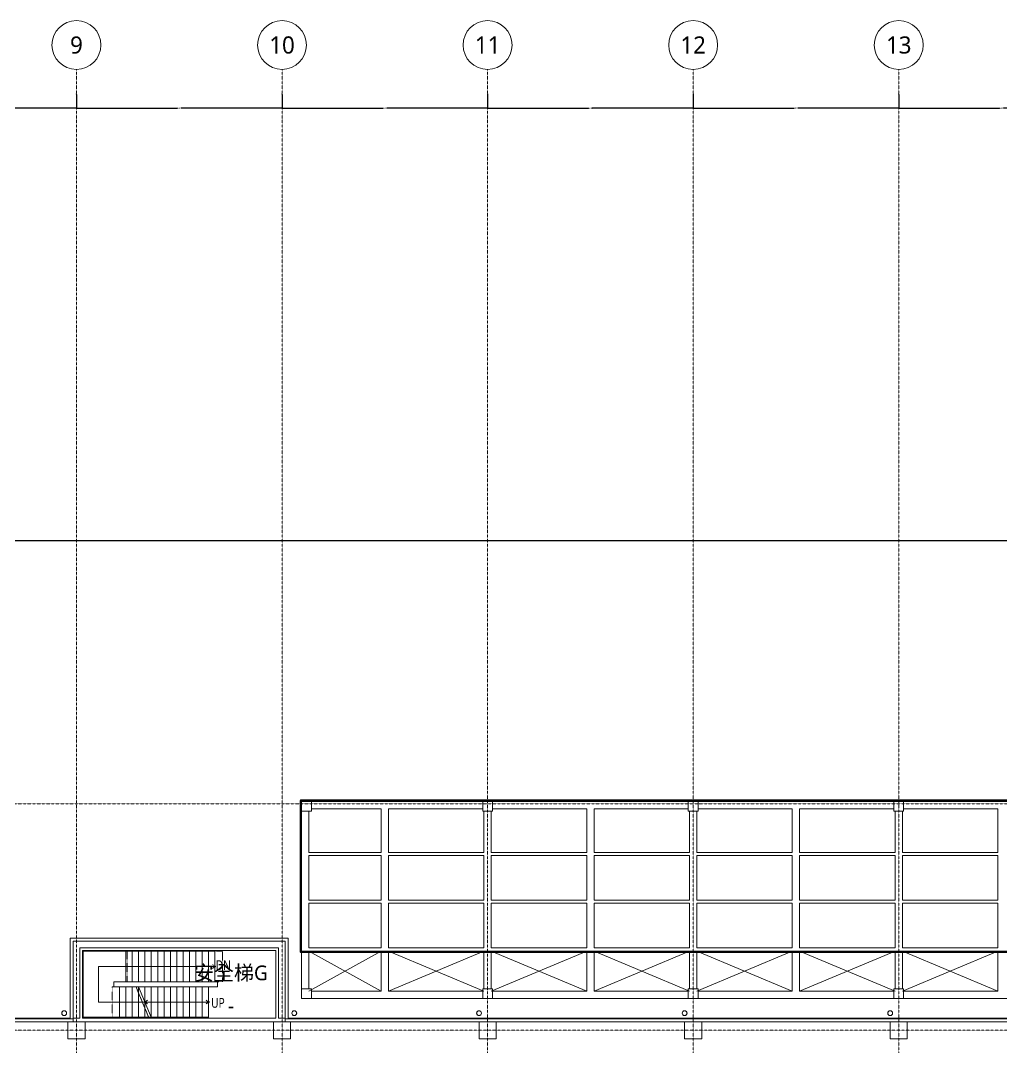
# Model space of a CAD drawing. Extents: x -122301 to 290600, y -29000 to 395522.
# Drawn here: x 66116 to 106196, y 89298 to 131250 of the extents above; entities that cross this region are included whole.
import ezdxf
from ezdxf.enums import TextEntityAlignment as Align

# ---------------------------------------------------------------- set-up
doc = ezdxf.new("R2010")
doc.units = 0
doc.header["$LTSCALE"] = 10
for name, pattern in [('H12PL2$0$JJP_三點線', [0.9, 0.3, -0.15, 0, -0.15, 0, -0.15, 0, -0.15]), ('H12PL2$0$JJP_虛線(退縮線、投影線、地下室範圍、非屬本工程、圖面分區)', [0.45, 0.3, -0.15]), ('H12PL2$0$虛線', [0.846667, 0.423333, -0.423333])]:
    doc.linetypes.add(name, pattern=pattern)
for name, color, linetype in [('H12PL2$0$A-DIM', 252, 'Continuous'), ('H12PL2$0$A-OBJE-2D', 252, 'Continuous'), ('H12PL2$0$A-OBJE-MEP', 252, 'Continuous'), ('H12PL2$0$A-RAIL', 252, 'Continuous'), ('H12PL2$0$A-STRS', 252, 'Continuous'), ('H12PL2$0$A-TEXT', 252, 'Continuous'), ('H12PL2$0$A-WALL-EX', 252, 'Continuous'), ('H12PL2$0$A-WALL-IN', 252, 'Continuous'), ('H12PL2$0$A-ZONE', 252, 'Continuous'), ('H12PL2$0$S-BEAM-SHOW', 252, 'Continuous'), ('H12PL2$0$S-COL', 252, 'Continuous'), ('H12PL2$0$S-GRID', 252, 'Continuous'), ('H12PL2$0$S-SLAB-SHOW', 252, 'Continuous')]:
    doc.layers.add(name, color=color, linetype=linetype)
doc.styles.add('H12PL2$0$dim-txt', font='isocp.shx', dxfattribs={"width": 0.7, "bigfont": 'chineset.shx'})
doc.styles.add('H12PL2$0$Standard', font='', dxfattribs={"width": 0.8})
doc.styles.get('H12PL2$0$Standard').set_extended_font_data('Microsoft JhengHei')
doc.dimstyles.new('H12PL2$0$ARCH-dim-200MM', dxfattribs={"dimscale": 200, "dimtxt": 0.3, "dimasz": 0.1, "dimexe": 0.1, "dimexo": 0.1, "dimgap": 0.05, "dimtad": 1, "dimdec": 0, "dimlfac": 10, "dimrnd": 0.5, "dimdsep": 46, "dimtxsty": 'H12PL2$0$dim-txt', "dimblk": 'H12PL2$0$_Dot', "dimcen": 2, "dimclrd": 256, "dimclre": 256, "dimclrt": 256, "dimadec": 0, "dimazin": 0, "dimtfac": 1, "dimtix": 1, "dimtmove": 2, "dimatfit": 3, "dimldrblk": 'H12PL2$0$_OBLIQUE', "dimfxl": 1, "dimtvp": 1, "dimtolj": 1, "dimarcsym": 0})

# ---------------------------------------------------------------- blocks, each defined once
blk = doc.blocks.new('*D98')
at = {"layer": 'DEFPOINTS', "color": 0, "linetype": 'Continuous', "transparency": 16777216}
for p in [(60000, 128250), (68400, 128250), (68400, 127670)]:
    blk.add_point(p, dxfattribs=at)
at = {"layer": 'H12PL2$0$A-DIM', "linetype": 'Continuous', "lineweight": -2, "transparency": 16777216}
for p, q in [((60000, 128230), (60000, 127650)), ((68400, 128230), (68400, 127650)), ((60020, 127670), (64121, 127670)), ((68380, 127670), (64279, 127670))]:
    blk.add_line(p, q, dxfattribs=at)
at = {"layer": 'H12PL2$0$A-DIM', "linetype": 'Continuous', "lineweight": 0, "transparency": 16777216, "insert": (64200, 127670), "char_height": 60, "attachment_point": 5, "style": 'H12PL2$0$dim-txt'}
blk.add_mtext('\\A1;84000', dxfattribs=at)
blk = doc.blocks.new('H12PL2$0$_Dot')
blk = doc.blocks.new('H12PL2$0$_OBLIQUE')
at = {"color": 0, "linetype": 'ByBlock', "lineweight": -2}
blk.add_line((-0.5, -0.5), (0.5, 0.5), dxfattribs=at)
blk = doc.blocks.new('*D99')
at = {"layer": 'DEFPOINTS', "color": 0, "linetype": 'Continuous', "transparency": 16777216}
for p in [(68400, 128250), (76800, 128250), (76800, 127670)]:
    blk.add_point(p, dxfattribs=at)
at = {"layer": 'H12PL2$0$A-DIM', "linetype": 'Continuous', "lineweight": -2, "transparency": 16777216}
for p, q in [((68400, 128230), (68400, 127650)), ((76800, 128230), (76800, 127650)), ((68420, 127670), (72521, 127670)), ((76780, 127670), (72679, 127670))]:
    blk.add_line(p, q, dxfattribs=at)
at = {"layer": 'H12PL2$0$A-DIM', "linetype": 'Continuous', "lineweight": 0, "transparency": 16777216, "insert": (72600, 127670), "char_height": 60, "attachment_point": 5, "style": 'H12PL2$0$dim-txt'}
blk.add_mtext('\\A1;84000', dxfattribs=at)
blk = doc.blocks.new('*D100')
at = {"layer": 'DEFPOINTS', "color": 0, "linetype": 'Continuous', "transparency": 16777216}
for p in [(76800, 128250), (85200, 128250), (85200, 127670)]:
    blk.add_point(p, dxfattribs=at)
at = {"layer": 'H12PL2$0$A-DIM', "linetype": 'Continuous', "lineweight": -2, "transparency": 16777216}
for p, q in [((76800, 128230), (76800, 127650)), ((85200, 128230), (85200, 127650)), ((76820, 127670), (80921, 127670)), ((85180, 127670), (81079, 127670))]:
    blk.add_line(p, q, dxfattribs=at)
at = {"layer": 'H12PL2$0$A-DIM', "linetype": 'Continuous', "lineweight": 0, "transparency": 16777216, "insert": (81000, 127670), "char_height": 60, "attachment_point": 5, "style": 'H12PL2$0$dim-txt'}
blk.add_mtext('\\A1;84000', dxfattribs=at)
blk = doc.blocks.new('*D101')
at = {"layer": 'DEFPOINTS', "color": 0, "linetype": 'Continuous', "transparency": 16777216}
for p in [(85200, 128250), (93600, 128250), (93600, 127670)]:
    blk.add_point(p, dxfattribs=at)
at = {"layer": 'H12PL2$0$A-DIM', "linetype": 'Continuous', "lineweight": -2, "transparency": 16777216}
for p, q in [((85200, 128230), (85200, 127650)), ((93600, 128230), (93600, 127650)), ((85220, 127670), (89321, 127670)), ((93580, 127670), (89479, 127670))]:
    blk.add_line(p, q, dxfattribs=at)
at = {"layer": 'H12PL2$0$A-DIM', "linetype": 'Continuous', "lineweight": 0, "transparency": 16777216, "insert": (89400, 127670), "char_height": 60, "attachment_point": 5, "style": 'H12PL2$0$dim-txt'}
blk.add_mtext('\\A1;84000', dxfattribs=at)
blk = doc.blocks.new('*D102')
at = {"layer": 'DEFPOINTS', "color": 0, "linetype": 'Continuous', "transparency": 16777216}
for p in [(93600, 128250), (102000, 128250), (102000, 127670)]:
    blk.add_point(p, dxfattribs=at)
at = {"layer": 'H12PL2$0$A-DIM', "linetype": 'Continuous', "lineweight": -2, "transparency": 16777216}
for p, q in [((93600, 128230), (93600, 127650)), ((102000, 128230), (102000, 127650)), ((93620, 127670), (97721, 127670)), ((101980, 127670), (97879, 127670))]:
    blk.add_line(p, q, dxfattribs=at)
at = {"layer": 'H12PL2$0$A-DIM', "linetype": 'Continuous', "lineweight": 0, "transparency": 16777216, "insert": (97800, 127670), "char_height": 60, "attachment_point": 5, "style": 'H12PL2$0$dim-txt'}
blk.add_mtext('\\A1;84000', dxfattribs=at)
blk = doc.blocks.new('*D103')
at = {"layer": 'DEFPOINTS', "color": 0, "linetype": 'Continuous', "transparency": 16777216}
for p in [(102000, 128250), (110400, 128250), (110400, 127670)]:
    blk.add_point(p, dxfattribs=at)
at = {"layer": 'H12PL2$0$A-DIM', "linetype": 'Continuous', "lineweight": -2, "transparency": 16777216}
for p, q in [((102000, 128230), (102000, 127650)), ((110400, 128230), (110400, 127650)), ((102020, 127670), (106121, 127670)), ((110380, 127670), (106279, 127670))]:
    blk.add_line(p, q, dxfattribs=at)
at = {"layer": 'H12PL2$0$A-DIM', "linetype": 'Continuous', "lineweight": 0, "transparency": 16777216, "insert": (106200, 127670), "char_height": 60, "attachment_point": 5, "style": 'H12PL2$0$dim-txt'}
blk.add_mtext('\\A1;84000', dxfattribs=at)
blk = doc.blocks.new('XFM7P20PV')
blk.add_line((176400, 110000), (18000, 110000))
blk = doc.blocks.new('H12PL2')
at = {"layer": 'H12PL2$0$A-OBJE-2D', "lineweight": 0}
for p, q in [((77900, 91600), (80850, 93237.5)), ((80850, 91600), (77900, 93237.5)), ((81150, 91600), (85050, 93237.5)), ((85050, 91600), (81150, 93237.5)), ((85350, 91600), (89250, 93237.5)), ((89250, 91600), (85350, 93237.5)), ((89550, 91600), (93450, 93237.5)), ((93450, 91600), (89550, 93237.5)), ((93750, 91600), (97650, 93237.5)), ((97650, 91600), (93750, 93237.5)), ((97950, 91600), (101850, 93237.5)), ((101850, 91600), (97950, 93237.5)), ((102150, 91600), (106050, 93237.5)), ((106050, 91600), (102150, 93237.5))]:
    blk.add_line(p, q, dxfattribs=at)
at = {"layer": 'H12PL2$0$A-OBJE-MEP', "lineweight": 0, "flags": 128}
for points in [[(67995, 90700, 1), (67805, 90700, 1)], [(77395, 90700, 1), (77205, 90700, 1)], [(84945, 90700, 1), (84755, 90700, 1)], [(93345, 90700, 1), (93155, 90700, 1)], [(101745, 90700, 1), (101555, 90700, 1)]]:
    blk.add_lwpolyline(points, format="xyb", close=True, dxfattribs=at)
at = {"layer": 'H12PL2$0$A-OBJE-MEP', "lineweight": 0}
for centre in [(67900, 90700), (77300, 90700), (84850, 90700), (93250, 90700), (101650, 90700)]:
    blk.add_circle(centre, 100, dxfattribs=at)
at = {"layer": 'H12PL2$0$A-RAIL', "lineweight": 0}
for p, q in [((78477, 99390), (78443, 99390)), ((78460, 99407), (78460, 99373)), ((79377, 99390), (79343, 99390)), ((79360, 99407), (79360, 99373)), ((80277, 99390), (80243, 99390)), ((80260, 99407), (80260, 99373)), ((81177, 99390), (81143, 99390)), ((81160, 99407), (81160, 99373)), ((82077, 99390), (82043, 99390)), ((82060, 99407), (82060, 99373)), ((82977, 99390), (82943, 99390)), ((82960, 99407), (82960, 99373)), ((83877, 99390), (83843, 99390)), ((83860, 99407), (83860, 99373)), ((84777, 99390), (84743, 99390)), ((84760, 99407), (84760, 99373)), ((85677, 99390), (85643, 99390)), ((85660, 99407), (85660, 99373)), ((86577, 99390), (86543, 99390)), ((86560, 99407), (86560, 99373)), ((87477, 99390), (87443, 99390)), ((87460, 99407), (87460, 99373)), ((88377, 99390), (88343, 99390)), ((88360, 99407), (88360, 99373)), ((89277, 99390), (89243, 99390)), ((89260, 99407), (89260, 99373)), ((90177, 99390), (90143, 99390)), ((90160, 99407), (90160, 99373)), ((91077, 99390), (91043, 99390)), ((91060, 99407), (91060, 99373)), ((91977, 99390), (91943, 99390)), ((91960, 99407), (91960, 99373)), ((92877, 99390), (92843, 99390)), ((92860, 99407), (92860, 99373)), ((93777, 99390), (93743, 99390)), ((93760, 99407), (93760, 99373)), ((94677, 99390), (94643, 99390)), ((94660, 99407), (94660, 99373)), ((95577, 99390), (95543, 99390)), ((95560, 99407), (95560, 99373)), ((96477, 99390), (96443, 99390)), ((96460, 99407), (96460, 99373)), ((97377, 99390), (97343, 99390)), ((97360, 99407), (97360, 99373)), ((98277, 99390), (98243, 99390)), ((98260, 99407), (98260, 99373)), ((99177, 99390), (99143, 99390)), ((99160, 99407), (99160, 99373)), ((100077, 99390), (100043, 99390)), ((100060, 99407), (100060, 99373)), ((100977, 99390), (100943, 99390)), ((100960, 99407), (100960, 99373)), ((101877, 99390), (101843, 99390)), ((101860, 99407), (101860, 99373)), ((102777, 99390), (102743, 99390)), ((102760, 99407), (102760, 99373)), ((103677, 99390), (103643, 99390)), ((103660, 99407), (103660, 99373)), ((104577, 99390), (104543, 99390)), ((104560, 99407), (104560, 99373)), ((105477, 99390), (105443, 99390)), ((105460, 99407), (105460, 99373)), ((77543, 98597.5), (77577, 98597.5)), ((77560, 98614.5), (77560, 98580.5)), ((77543, 97697.5), (77577, 97697.5)), ((77560, 97714.5), (77560, 97680.5)), ((77543, 96797.5), (77577, 96797.5)), ((77560, 96814.5), (77560, 96780.5)), ((77543, 95897.5), (77577, 95897.5)), ((77560, 95914.5), (77560, 95880.5)), ((77543, 94997.5), (77577, 94997.5)), ((77560, 95014.5), (77560, 94980.5)), ((77543, 94097.5), (77577, 94097.5)), ((77560, 94114.5), (77560, 94080.5)), ((78477, 93197.5), (78443, 93197.5)), ((78460, 93214.5), (78460, 93180.5)), ((79377, 93197.5), (79343, 93197.5)), ((79360, 93214.5), (79360, 93180.5)), ((80277, 93197.5), (80243, 93197.5)), ((80260, 93214.5), (80260, 93180.5)), ((81177, 93197.5), (81143, 93197.5)), ((81160, 93214.5), (81160, 93180.5)), ((82077, 93197.5), (82043, 93197.5)), ((82060, 93214.5), (82060, 93180.5)), ((82977, 93197.5), (82943, 93197.5)), ((82960, 93214.5), (82960, 93180.5)), ((83877, 93197.5), (83843, 93197.5)), ((83860, 93214.5), (83860, 93180.5)), ((84777, 93197.5), (84743, 93197.5)), ((84760, 93214.5), (84760, 93180.5)), ((85677, 93197.5), (85643, 93197.5)), ((85660, 93214.5), (85660, 93180.5)), ((86577, 93197.5), (86543, 93197.5)), ((86560, 93214.5), (86560, 93180.5)), ((87477, 93197.5), (87443, 93197.5)), ((87460, 93214.5), (87460, 93180.5)), ((88377, 93197.5), (88343, 93197.5)), ((88360, 93214.5), (88360, 93180.5)), ((89277, 93197.5), (89243, 93197.5)), ((89260, 93214.5), (89260, 93180.5)), ((90177, 93197.5), (90143, 93197.5)), ((90160, 93214.5), (90160, 93180.5)), ((91077, 93197.5), (91043, 93197.5)), ((91060, 93214.5), (91060, 93180.5)), ((91977, 93197.5), (91943, 93197.5)), ((91960, 93214.5), (91960, 93180.5)), ((92877, 93197.5), (92843, 93197.5)), ((92860, 93214.5), (92860, 93180.5)), ((93777, 93197.5), (93743, 93197.5)), ((93760, 93214.5), (93760, 93180.5)), ((94677, 93197.5), (94643, 93197.5)), ((94660, 93214.5), (94660, 93180.5)), ((95577, 93197.5), (95543, 93197.5)), ((95560, 93214.5), (95560, 93180.5)), ((96477, 93197.5), (96443, 93197.5)), ((96460, 93214.5), (96460, 93180.5)), ((97377, 93197.5), (97343, 93197.5)), ((97360, 93214.5), (97360, 93180.5)), ((98277, 93197.5), (98243, 93197.5)), ((98260, 93214.5), (98260, 93180.5)), ((99177, 93197.5), (99143, 93197.5)), ((99160, 93214.5), (99160, 93180.5)), ((100077, 93197.5), (100043, 93197.5)), ((100060, 93214.5), (100060, 93180.5)), ((100977, 93197.5), (100943, 93197.5)), ((100960, 93214.5), (100960, 93180.5)), ((101877, 93197.5), (101843, 93197.5)), ((101860, 93214.5), (101860, 93180.5)), ((102777, 93197.5), (102743, 93197.5)), ((102760, 93214.5), (102760, 93180.5)), ((103677, 93197.5), (103643, 93197.5)), ((103660, 93214.5), (103660, 93180.5)), ((104577, 93197.5), (104543, 93197.5)), ((104560, 93214.5), (104560, 93180.5)), ((105477, 93197.5), (105443, 93197.5)), ((105460, 93214.5), (105460, 93180.5))]:
    blk.add_line(p, q, dxfattribs=at)
at = {"layer": 'H12PL2$0$A-RAIL', "lineweight": 0, "flags": 128}
for points in [[(77538.65, 93197.5), (77581.35, 93197.5), (77581.35, 99390), (77538.65, 99390)], [(77540, 93207.5), (77580, 93207.5), (77580, 99380), (77540, 99380)], [(77560, 99411.35), (77560, 99368.65), (123730, 99368.65), (123730, 99411.35)], [(77570, 99410), (77570, 99370), (123720, 99370), (123720, 99410)], [(77560, 93218.85), (77560, 93176.15), (122100, 93176.15), (122100, 93218.85)], [(77570, 93217.5), (77570, 93177.5), (122090, 93177.5), (122090, 93217.5)]]:
    blk.add_lwpolyline(points, close=True, dxfattribs=at)
at = {"layer": 'H12PL2$0$A-STRS', "linetype": 'H12PL2$0$虛線', "lineweight": 0}
for p, q in [((70420, 93230), (68680, 93230)), ((68680, 93230), (68680, 90530)), ((74060, 93230), (70420, 93230)), ((69930, 91780), (69930, 91980)), ((69930, 91980), (70420, 91980)), ((70420, 91980), (74060, 91980)), ((70160, 91780), (69930, 91780)), ((70831.69, 91780), (70160, 91780)), ((68680, 90530), (69853.32, 90530)), ((69853.32, 90530), (70160, 90530)), ((70160, 90530), (71351.69, 90530))]:
    blk.add_line(p, q, dxfattribs=at)
at = {"layer": 'H12PL2$0$A-STRS', "linetype": 'H12PL2$0$JJP_虛線(退縮線、投影線、地下室範圍、非屬本工程、圖面分區)', "lineweight": 0}
for p, q in [((70420, 93230), (68680, 93230)), ((68680, 93230), (68680, 90530)), ((70420, 93230), (70420, 91980)), ((70420, 93230), (70420, 91980)), ((70420, 91980), (70420, 93230)), ((70680, 93230), (70420, 93230)), ((70420, 93230), (70420, 91980)), ((70466.68, 93230), (70466.68, 91980)), ((70466.68, 93230), (70466.68, 91980)), ((70680, 93230), (70680, 91980)), ((70680, 91980), (70680, 93230)), ((70680, 93230), (70680, 91980)), ((70940, 93230), (70680, 93230)), ((70940, 93230), (70940, 91980)), ((70940, 91980), (70940, 93230)), ((70940, 93230), (70940, 91980)), ((71200, 93230), (70940, 93230)), ((71200, 93230), (71200, 91980)), ((71200, 91980), (71200, 93230)), ((71200, 93230), (71200, 91980)), ((71460, 93230), (71200, 93230)), ((71460, 93230), (71460, 91980)), ((71460, 91980), (71460, 93230)), ((71460, 93230), (71460, 91980)), ((71720, 93230), (71460, 93230)), ((71720, 93230), (71720, 91980)), ((71720, 91980), (71720, 93230)), ((71720, 93230), (71720, 91980)), ((71980, 93230), (71720, 93230)), ((71980, 93230), (71980, 91980)), ((71980, 91980), (71980, 93230)), ((71980, 93230), (71980, 91980)), ((72240, 93230), (71980, 93230)), ((72240, 93230), (72240, 91980)), ((72240, 91980), (72240, 93230)), ((72240, 93230), (72240, 91980)), ((72500, 93230), (72240, 93230)), ((72500, 93230), (72500, 91980)), ((72500, 91980), (72500, 93230)), ((72500, 93230), (72500, 91980)), ((72760, 93230), (72500, 93230)), ((72760, 93230), (72760, 91980)), ((72760, 91980), (72760, 93230)), ((72760, 93230), (72760, 91980)), ((73020, 93230), (72760, 93230)), ((73020, 93230), (73020, 91980)), ((73020, 91980), (73020, 93230)), ((73020, 93230), (73020, 91980)), ((73280, 93230), (73020, 93230)), ((73280, 93230), (73280, 91980)), ((73280, 91980), (73280, 93230)), ((73280, 93230), (73280, 91980)), ((73540, 93230), (73280, 93230)), ((73540, 93230), (73540, 91980)), ((73540, 91980), (73540, 93230)), ((73540, 93230), (73540, 91980)), ((73800, 93230), (73540, 93230)), ((73800, 93230), (73800, 91980)), ((73800, 91980), (73800, 93230)), ((73800, 93230), (73800, 91980)), ((74060, 93230), (73800, 93230)), ((74366.68, 93230), (74060, 93230)), ((74060, 93230), (74060, 91980)), ((74060, 91980), (74060, 93230)), ((74366.68, 93230), (74060, 93230)), ((74366.68, 91980), (74366.68, 93230)), ((74366.68, 91980), (74366.68, 93230)), ((69305, 91155), (69305, 92605)), ((69305, 92605), (70420, 92605)), ((70420, 92605), (73800, 92605)), ((73800, 92605), (74060, 92605)), ((74060, 92605), (73960, 92680)), ((73960, 92530), (74060, 92605)), ((69930, 91980), (70420, 91980)), ((69930, 91780), (69930, 91980)), ((70420, 91980), (70680, 91980)), ((70680, 91980), (70940, 91980)), ((70940, 91980), (71200, 91980)), ((71200, 91980), (71460, 91980)), ((71460, 91980), (71720, 91980)), ((71720, 91980), (71980, 91980)), ((71980, 91980), (72240, 91980)), ((72240, 91980), (72500, 91980)), ((72500, 91980), (72760, 91980)), ((72760, 91980), (73020, 91980)), ((73020, 91980), (73280, 91980)), ((73280, 91980), (73540, 91980)), ((73540, 91980), (73800, 91980)), ((73800, 91980), (74060, 91980)), ((74060, 91980), (74366.68, 91980)), ((74060, 91980), (74366.68, 91980)), ((69930, 91780), (69853.32, 91780)), ((69853.32, 91780), (69853.32, 90530)), ((69930, 91780), (69853.32, 91780)), ((69853.32, 91780), (69853.32, 90530)), ((70160, 91780), (69930, 91780)), ((70160, 90530), (70160, 91780)), ((70160, 90530), (70160, 91780)), ((70160, 90530), (70160, 91780)), ((70420, 91780), (70160, 91780)), ((70160, 91780), (70160, 90530)), ((70160, 90530), (70160, 91780)), ((70420, 90530), (70420, 91780)), ((70680, 91780), (70420, 91780)), ((70420, 91780), (70420, 90530)), ((70420, 90530), (70420, 91780)), ((70680, 90530), (70680, 91780)), ((70831.69, 91780), (70680, 91780)), ((70680, 91780), (70680, 90530)), ((70680, 90530), (70680, 91780)), ((71351.69, 90530), (70831.69, 91780)), ((70940, 90530), (70940, 91519.64)), ((70940, 91519.64), (70940, 90530)), ((70940, 90530), (70940, 91519.64)), ((73535.65, 91780), (73535.65, 90530)), ((73535.65, 91780), (73535.65, 90530)), ((70160, 91155), (69305, 91155)), ((71091.69, 91155), (70160, 91155)), ((71200, 90530), (71200, 90894.64)), ((71200, 90894.64), (71200, 90530)), ((71200, 90530), (71200, 90894.64)), ((68680, 90530), (70160, 90530)), ((70160, 90530), (70420, 90530)), ((70420, 90530), (70680, 90530)), ((70680, 90530), (70940, 90530)), ((70940, 90530), (71200, 90530)), ((71200, 90530), (71351.69, 90530))]:
    blk.add_line(p, q, dxfattribs=at)
at = {"layer": 'H12PL2$0$A-STRS', "lineweight": 0}
for p, q in [((70420, 93230), (68680, 93230)), ((68680, 93230), (68680, 90530)), ((70420, 93230), (68680, 93230)), ((68680, 93230), (68680, 90530)), ((74060, 93230), (70420, 93230)), ((70420, 93230), (70420, 91980)), ((70420, 93230), (70420, 91980)), ((70420, 91980), (70420, 93230)), ((70680, 93230), (70420, 93230)), ((70420, 93230), (70420, 91980)), ((70680, 93230), (70680, 91980)), ((70680, 91980), (70680, 93230)), ((70680, 93230), (70680, 91980)), ((70940, 93230), (70680, 93230)), ((70940, 93230), (70940, 91980)), ((70940, 91980), (70940, 93230)), ((70940, 93230), (70940, 91980)), ((71200, 93230), (70940, 93230)), ((71200, 93230), (71200, 91980)), ((71200, 91980), (71200, 93230)), ((71200, 93230), (71200, 91980)), ((71460, 93230), (71200, 93230)), ((71460, 93230), (71460, 91980)), ((71460, 91980), (71460, 93230)), ((71460, 93230), (71460, 91980)), ((71720, 93230), (71460, 93230)), ((71720, 93230), (71720, 91980)), ((71720, 91980), (71720, 93230)), ((71720, 93230), (71720, 91980)), ((71980, 93230), (71720, 93230)), ((71980, 93230), (71980, 91980)), ((71980, 91980), (71980, 93230)), ((71980, 93230), (71980, 91980)), ((72240, 93230), (71980, 93230)), ((72240, 93230), (72240, 91980)), ((72240, 91980), (72240, 93230)), ((72240, 93230), (72240, 91980)), ((72500, 93230), (72240, 93230)), ((72500, 93230), (72500, 91980)), ((72500, 91980), (72500, 93230)), ((72500, 93230), (72500, 91980)), ((72760, 93230), (72500, 93230)), ((72760, 93230), (72760, 91980)), ((72760, 91980), (72760, 93230)), ((72760, 93230), (72760, 91980)), ((73020, 93230), (72760, 93230)), ((73020, 93230), (73020, 91980)), ((73020, 91980), (73020, 93230)), ((73020, 93230), (73020, 91980)), ((73280, 93230), (73020, 93230)), ((73280, 93230), (73280, 91980)), ((73280, 91980), (73280, 93230)), ((73280, 93230), (73280, 91980)), ((73540, 93230), (73280, 93230)), ((73540, 93230), (73540, 91980)), ((73540, 91980), (73540, 93230)), ((73540, 93230), (73540, 91980)), ((73800, 93230), (73540, 93230)), ((73800, 93230), (73800, 91980)), ((73800, 91980), (73800, 93230)), ((73800, 93230), (73800, 91980)), ((74060, 93230), (73800, 93230)), ((74060, 93230), (74060, 91980)), ((74060, 91980), (74060, 93230)), ((69305, 91155), (69305, 92605)), ((69305, 92605), (70420, 92605)), ((70420, 92605), (73800, 92605)), ((73800, 92605), (74060, 92605)), ((69930, 91780), (69930, 91980)), ((69930, 91980), (70420, 91980)), ((69930, 91980), (70420, 91980)), ((69930, 91780), (69930, 91980)), ((70420, 91980), (74060, 91980)), ((70420, 91980), (70680, 91980)), ((70680, 91980), (70940, 91980)), ((70940, 91980), (71200, 91980)), ((71200, 91980), (71460, 91980)), ((71460, 91980), (71720, 91980)), ((71720, 91980), (71980, 91980)), ((71980, 91980), (72240, 91980)), ((72240, 91980), (72500, 91980)), ((72500, 91980), (72760, 91980)), ((72760, 91980), (73020, 91980)), ((73020, 91980), (73280, 91980)), ((73280, 91980), (73540, 91980)), ((73540, 91980), (73800, 91980)), ((73800, 91980), (74060, 91980)), ((70160, 91780), (69930, 91780)), ((70160, 91780), (69930, 91780)), ((73800, 91780), (70160, 91780)), ((70160, 90530), (70160, 91780)), ((70160, 90530), (70160, 91780)), ((70160, 90530), (70160, 91780)), ((70420, 91780), (70160, 91780)), ((70160, 91780), (70160, 90530)), ((70160, 90530), (70160, 91780)), ((70420, 90530), (70420, 91780)), ((70680, 91780), (70420, 91780)), ((70420, 91780), (70420, 90530)), ((70420, 90530), (70420, 91780)), ((70680, 90530), (70680, 91780)), ((70940, 91780), (70680, 91780)), ((70680, 91780), (70680, 90530)), ((70680, 90530), (70680, 91780)), ((73800, 91780), (70940, 91780)), ((71200, 91780), (70940, 91780)), ((71460, 90530), (70940, 91780)), ((70940, 90530), (70940, 91780)), ((71200, 91780), (70940, 91780)), ((70940, 91780), (70940, 90530)), ((70940, 90530), (70940, 91780)), ((71200, 91155), (71200, 91780)), ((71460, 91780), (71200, 91780)), ((71200, 91780), (71200, 91155)), ((71200, 91155), (71200, 91780)), ((71200, 90530), (71200, 91780)), ((71460, 91780), (71200, 91780)), ((71200, 91780), (71200, 90530)), ((71200, 90530), (71200, 91780)), ((71460, 90530), (71460, 91780)), ((71720, 91780), (71460, 91780)), ((71460, 91780), (71460, 90530)), ((71460, 90530), (71460, 91780)), ((71460, 90530), (71460, 91780)), ((71720, 91780), (71460, 91780)), ((71460, 91780), (71460, 90530)), ((71460, 90530), (71460, 91780)), ((71720, 90530), (71720, 91780)), ((71980, 91780), (71720, 91780)), ((71720, 91780), (71720, 90530)), ((71720, 90530), (71720, 91780)), ((71720, 90530), (71720, 91780)), ((71980, 91780), (71720, 91780)), ((71720, 91780), (71720, 90530)), ((71720, 90530), (71720, 91780)), ((71980, 90530), (71980, 91780)), ((72240, 91780), (71980, 91780)), ((71980, 91780), (71980, 90530)), ((71980, 90530), (71980, 91780)), ((71980, 90530), (71980, 91780)), ((72240, 91780), (71980, 91780)), ((71980, 91780), (71980, 90530)), ((71980, 90530), (71980, 91780)), ((72240, 90530), (72240, 91780)), ((72500, 91780), (72240, 91780)), ((72240, 91780), (72240, 90530)), ((72240, 90530), (72240, 91780)), ((72240, 90530), (72240, 91780)), ((72500, 91780), (72240, 91780)), ((72240, 91780), (72240, 90530)), ((72240, 90530), (72240, 91780)), ((72500, 90530), (72500, 91780)), ((72760, 91780), (72500, 91780)), ((72500, 91780), (72500, 90530)), ((72500, 90530), (72500, 91780)), ((72500, 90530), (72500, 91780)), ((72760, 91780), (72500, 91780)), ((72500, 91780), (72500, 90530)), ((72500, 90530), (72500, 91780)), ((72760, 90530), (72760, 91780)), ((73020, 91780), (72760, 91780)), ((72760, 91780), (72760, 90530)), ((72760, 90530), (72760, 91780)), ((72760, 90530), (72760, 91780)), ((73020, 91780), (72760, 91780)), ((72760, 91780), (72760, 90530)), ((72760, 90530), (72760, 91780)), ((73020, 90530), (73020, 91780)), ((73280, 91780), (73020, 91780)), ((73020, 91780), (73020, 90530)), ((73020, 90530), (73020, 91780)), ((73020, 90530), (73020, 91780)), ((73280, 91780), (73020, 91780)), ((73020, 91780), (73020, 90530)), ((73020, 90530), (73020, 91780)), ((73280, 90530), (73280, 91780)), ((73540, 91780), (73280, 91780)), ((73280, 91780), (73280, 90530)), ((73280, 90530), (73280, 91780)), ((73280, 90530), (73280, 91780)), ((73540, 91780), (73280, 91780)), ((73280, 91780), (73280, 90530)), ((73280, 90530), (73280, 91780)), ((73540, 90530), (73540, 91780)), ((73800, 91780), (73540, 91780)), ((73540, 91780), (73540, 90530)), ((73540, 90530), (73540, 91780)), ((73540, 90530), (73540, 91780)), ((73800, 91780), (73540, 91780)), ((73540, 91780), (73540, 90530)), ((73540, 90530), (73540, 91780)), ((73800, 90530), (73800, 91780)), ((73800, 90530), (73800, 91780)), ((73800, 90530), (73800, 91780)), ((73800, 90530), (73800, 91780)), ((70160, 91155), (69305, 91155)), ((73540, 91155), (70160, 91155)), ((71300, 91230), (71200, 91155)), ((73540, 91155), (71200, 91155)), ((71200, 91155), (71300, 91080)), ((73800, 91155), (73540, 91155)), ((73800, 91155), (73540, 91155)), ((73800, 91155), (73700, 91230)), ((73700, 91080), (73800, 91155)), ((68680, 90530), (69853.32, 90530)), ((68680, 90530), (70160, 90530)), ((69853.32, 90530), (70160, 90530)), ((70160, 90530), (73800, 90530)), ((70160, 90530), (70420, 90530)), ((70420, 90530), (70680, 90530)), ((70680, 90530), (70940, 90530)), ((70940, 90530), (71200, 90530)), ((71200, 90530), (71460, 90530)), ((71460, 90530), (73800, 90530)), ((71460, 90530), (71720, 90530)), ((71460, 90530), (71720, 90530)), ((71720, 90530), (71980, 90530)), ((71720, 90530), (71980, 90530)), ((71980, 90530), (72240, 90530)), ((71980, 90530), (72240, 90530)), ((72240, 90530), (72500, 90530)), ((72240, 90530), (72500, 90530)), ((72500, 90530), (72760, 90530)), ((72500, 90530), (72760, 90530)), ((72760, 90530), (73020, 90530)), ((72760, 90530), (73020, 90530)), ((73020, 90530), (73280, 90530)), ((73020, 90530), (73280, 90530)), ((73280, 90530), (73540, 90530)), ((73280, 90530), (73540, 90530)), ((73540, 90530), (73800, 90530)), ((73540, 90530), (73800, 90530))]:
    blk.add_line(p, q, dxfattribs=at)
at = {"layer": 'H12PL2$0$A-STRS', "lineweight": 0, "flags": 128}
for points in [[(74060, 92630, 1), (74060, 92580, 1)], [(73800, 91180, 1), (73800, 91130, 1)]]:
    blk.add_lwpolyline(points, format="xyb", close=True, dxfattribs=at)
at = {"layer": 'H12PL2$0$A-WALL-EX', "lineweight": 0}
for p, q in [((18000, 90465), (68150, 90465)), ((68270, 90465), (68150, 90465)), ((68270, 90465), (68150, 90465)), ((68150, 90350), (68270, 90350)), ((68150, 90350), (68270, 90350)), ((68270, 90350), (68270, 90465)), ((77050, 90465), (76930, 90465)), ((77050, 90465), (76930, 90465)), ((76930, 90465), (76930, 90350)), ((76930, 90350), (77050, 90350)), ((76930, 90350), (77050, 90350)), ((77050, 90465), (126700, 90465))]:
    blk.add_line(p, q, dxfattribs=at)
at = {"layer": 'H12PL2$0$A-WALL-EX', "lineweight": 0, "flags": 128}
for points in [[(68150, 93760), (68150, 93640)], [(77050, 93760), (68150, 93760)], [(68150, 93640), (68150, 90465)], [(68270, 90350), (68270, 93640)], [(68270, 93640), (76930, 93640)], [(76930, 93640), (76930, 90350)], [(77050, 93760), (77050, 93640)], [(77050, 90465), (77050, 93640)], [(17965, 90350), (68150, 90350)], [(18000, 90500), (68150, 90500)], [(18000, 90500), (68150, 90500)], [(68150, 90500), (18000, 90500)], [(68150, 90500), (68150, 90465)], [(68150, 90350), (68270, 90350)], [(77050, 90350), (76930, 90350)], [(77050, 90500), (126700, 90500)], [(77050, 90500), (126700, 90500)], [(126700, 90500), (77050, 90500)], [(77050, 90500), (77050, 90465)], [(77050, 90350), (126850, 90350)]]:
    blk.add_lwpolyline(points, dxfattribs=at)
at = {"layer": 'H12PL2$0$A-WALL-IN', "lineweight": 0, "flags": 128}
for points in [[(68537.5, 93372.5), (68537.5, 93259.5)], [(76662.5, 93372.5), (68537.5, 93372.5)], [(68537.5, 93259.5), (68537.5, 90500)], [(68650.5, 90500), (68650.5, 93259.5)], [(68650.5, 93259.5), (76549.5, 93259.5)], [(76549.5, 93259.5), (76549.5, 90500)], [(76662.5, 93372.5), (76662.5, 93259.5)], [(76662.5, 90500), (76662.5, 93259.5)], [(68537.5, 90500), (68270, 90500)], [(68270, 90500), (68270, 90350)], [(76549.5, 90500), (68650.5, 90500)], [(68750, 90350), (76450, 90350)], [(76930, 90500), (76662.5, 90500)], [(76930, 90350), (76930, 90500)]]:
    blk.add_lwpolyline(points, dxfattribs=at)
at = {"layer": 'H12PL2$0$S-BEAM-SHOW', "lineweight": 0, "flags": 128}
for points in [[(78000, 99350), (85000, 99350)], [(78000, 99050), (78000, 99350)], [(78000, 99050), (80850, 99050)], [(80850, 99050), (80850, 97262.5)], [(81150, 99050), (81150, 97262.5)], [(81150, 99050), (85000, 99050)], [(85000, 99350), (85000, 99050)], [(85400, 99350), (93400, 99350)], [(85400, 99050), (85400, 99350)], [(85400, 99050), (89250, 99050)], [(89250, 99050), (89250, 97262.5)], [(89550, 99050), (89550, 97262.5)], [(89550, 99050), (93400, 99050)], [(93400, 99350), (93400, 99050)], [(93800, 99350), (101800, 99350)], [(93800, 99050), (93800, 99350)], [(93800, 99050), (97650, 99050)], [(97650, 99050), (97650, 97262.5)], [(97950, 99050), (97950, 97262.5)], [(97950, 99050), (101800, 99050)], [(101800, 99350), (101800, 99050)], [(102200, 99350), (110200, 99350)], [(102200, 99050), (102200, 99350)], [(102200, 99050), (106050, 99050)], [(106050, 99050), (106050, 97262.5)], [(77600, 98950), (77900, 98950)], [(77600, 98950), (77600, 91700)], [(77900, 98950), (77900, 97262.5)], [(85050, 98950), (85350, 98950)], [(85050, 98950), (85050, 97262.5)], [(85350, 98950), (85350, 97262.5)], [(93450, 98950), (93750, 98950)], [(93450, 98950), (93450, 97262.5)], [(93750, 98950), (93750, 97262.5)], [(101850, 98950), (102150, 98950)], [(101850, 98950), (101850, 97262.5)], [(102150, 98950), (102150, 97262.5)], [(77900, 97262.5), (80850, 97262.5)], [(77900, 97137.5), (80850, 97137.5)], [(77900, 97137.5), (77900, 95312.5)], [(80850, 97137.5), (80850, 95312.5)], [(81150, 97262.5), (85050, 97262.5)], [(81150, 97137.5), (85050, 97137.5)], [(81150, 97137.5), (81150, 95312.5)], [(85050, 97137.5), (85050, 95312.5)], [(85350, 97262.5), (89250, 97262.5)], [(85350, 97137.5), (89250, 97137.5)], [(85350, 97137.5), (85350, 95312.5)], [(89250, 97137.5), (89250, 95312.5)], [(89550, 97262.5), (93450, 97262.5)], [(89550, 97137.5), (93450, 97137.5)], [(89550, 97137.5), (89550, 95312.5)], [(93450, 97137.5), (93450, 95312.5)], [(93750, 97262.5), (97650, 97262.5)], [(93750, 97137.5), (97650, 97137.5)], [(93750, 97137.5), (93750, 95312.5)], [(97650, 97137.5), (97650, 95312.5)], [(97950, 97262.5), (101850, 97262.5)], [(97950, 97137.5), (101850, 97137.5)], [(97950, 97137.5), (97950, 95312.5)], [(101850, 97137.5), (101850, 95312.5)], [(102150, 97262.5), (106050, 97262.5)], [(102150, 97137.5), (106050, 97137.5)], [(102150, 97137.5), (102150, 95312.5)], [(106050, 97137.5), (106050, 95312.5)], [(77900, 95312.5), (80850, 95312.5)], [(81150, 95312.5), (85050, 95312.5)], [(85350, 95312.5), (89250, 95312.5)], [(89550, 95312.5), (93450, 95312.5)], [(93750, 95312.5), (97650, 95312.5)], [(97950, 95312.5), (101850, 95312.5)], [(102150, 95312.5), (106050, 95312.5)], [(77900, 95187.5), (80850, 95187.5)], [(77900, 95187.5), (77900, 93362.5)], [(80850, 95187.5), (80850, 93362.5)], [(81150, 95187.5), (85050, 95187.5)], [(81150, 95187.5), (81150, 93362.5)], [(85050, 95187.5), (85050, 93362.5)], [(85350, 95187.5), (89250, 95187.5)], [(85350, 95187.5), (85350, 93362.5)], [(89250, 95187.5), (89250, 93362.5)], [(89550, 95187.5), (93450, 95187.5)], [(89550, 95187.5), (89550, 93362.5)], [(93450, 95187.5), (93450, 93362.5)], [(93750, 95187.5), (97650, 95187.5)], [(93750, 95187.5), (93750, 93362.5)], [(97650, 95187.5), (97650, 93362.5)], [(97950, 95187.5), (101850, 95187.5)], [(97950, 95187.5), (97950, 93362.5)], [(101850, 95187.5), (101850, 93362.5)], [(102150, 95187.5), (106050, 95187.5)], [(102150, 95187.5), (102150, 93362.5)], [(106050, 95187.5), (106050, 93362.5)], [(77900, 93362.5), (80850, 93362.5)], [(77900, 93237.5), (80850, 93237.5)], [(77900, 93237.5), (77900, 91700)], [(80850, 93237.5), (80850, 91600)], [(81150, 93362.5), (85050, 93362.5)], [(81150, 93237.5), (85050, 93237.5)], [(81150, 93237.5), (81150, 91600)], [(85050, 93237.5), (85050, 91700)], [(85350, 93362.5), (89250, 93362.5)], [(85350, 93237.5), (89250, 93237.5)], [(85350, 93237.5), (85350, 91700)], [(89250, 93237.5), (89250, 91600)], [(89550, 93362.5), (93450, 93362.5)], [(89550, 93237.5), (93450, 93237.5)], [(89550, 93237.5), (89550, 91600)], [(93450, 93237.5), (93450, 91700)], [(93750, 93362.5), (97650, 93362.5)], [(93750, 93237.5), (97650, 93237.5)], [(93750, 93237.5), (93750, 91700)], [(97650, 93237.5), (97650, 91600)], [(97950, 93362.5), (101850, 93362.5)], [(97950, 93237.5), (101850, 93237.5)], [(97950, 93237.5), (97950, 91600)], [(101850, 93237.5), (101850, 91700)], [(102150, 93362.5), (106050, 93362.5)], [(102150, 93237.5), (106050, 93237.5)], [(102150, 93237.5), (102150, 91700)], [(106050, 93237.5), (106050, 91600)], [(77600, 91700), (77900, 91700)], [(78000, 91600), (80850, 91600)], [(78000, 91300), (78000, 91600)], [(81150, 91600), (85000, 91600)], [(85000, 91300), (85000, 91600)], [(85050, 91700), (85350, 91700)], [(85400, 91600), (89250, 91600)], [(85400, 91300), (85400, 91600)], [(89550, 91600), (93400, 91600)], [(93400, 91300), (93400, 91600)], [(93450, 91700), (93750, 91700)], [(93800, 91600), (97650, 91600)], [(93800, 91300), (93800, 91600)], [(97950, 91600), (101800, 91600)], [(101800, 91300), (101800, 91600)], [(101850, 91700), (102150, 91700)], [(102200, 91600), (106050, 91600)], [(102200, 91300), (102200, 91600)], [(78000, 91300), (85000, 91300)], [(85400, 91300), (93400, 91300)], [(93800, 91300), (101800, 91300)], [(102200, 91300), (110200, 91300)]]:
    blk.add_lwpolyline(points, dxfattribs=at)
at = {"layer": 'H12PL2$0$S-COL', "lineweight": 0, "flags": 128}
for points in [[(77600, 98950), (78000, 98950), (78000, 99350), (77600, 99350)], [(85000, 98950), (85400, 98950), (85400, 99350), (85000, 99350)], [(93400, 98950), (93800, 98950), (93800, 99350), (93400, 99350)], [(101800, 98950), (102200, 98950), (102200, 99350), (101800, 99350)], [(77600, 91300), (78000, 91300), (78000, 91700), (77600, 91700)], [(85000, 91300), (85400, 91300), (85400, 91700), (85000, 91700)], [(93400, 91300), (93800, 91300), (93800, 91700), (93400, 91700)], [(101800, 91300), (102200, 91300), (102200, 91700), (101800, 91700)]]:
    blk.add_lwpolyline(points, close=True, dxfattribs=at)
for points in [[(68050, 90350), (68050, 89650), (68750, 89650), (68750, 90350), (68270, 90350)], [(76930, 90350), (76450, 90350), (76450, 89650), (77150, 89650), (77150, 90350)], [(84850, 90350), (84850, 89650), (85550, 89650), (85550, 90350)], [(93250, 90350), (93250, 89650), (93950, 89650), (93950, 90350)], [(101650, 90350), (101650, 89650), (102350, 89650), (102350, 90350)]]:
    blk.add_lwpolyline(points, dxfattribs=at)
at = {"layer": 'H12PL2$0$S-GRID', "linetype": 'H12PL2$0$JJP_三點線', "lineweight": 0}
for p, q in [((68400, 128250), (68400, 129250)), ((76800, 128250), (76800, 129250)), ((85200, 128250), (85200, 129250)), ((93600, 128250), (93600, 129250)), ((102000, 128250), (102000, 129250)), ((68400, 128250), (68400, -28000)), ((76800, 128250), (76800, -28000)), ((85200, 128250), (85200, -28000)), ((93600, 128250), (93600, -28000)), ((102000, 128250), (102000, -28000)), ((-29000, 99250), (289600, 99250)), ((-29000, 90000), (289600, 90000))]:
    blk.add_line(p, q, dxfattribs=at)
at = {"layer": 'H12PL2$0$S-GRID', "lineweight": 0}
for centre in [(68400, 130250), (76800, 130250), (85200, 130250), (93600, 130250), (102000, 130250)]:
    blk.add_circle(centre, 1000, dxfattribs=at)
at = {"layer": 'H12PL2$0$S-GRID', "linetype": 'H12PL2$0$JJP_三點線', "lineweight": 0}
for p in [(68400, 128250), (68400, 128250), (76800, 128250), (76800, 128250), (85200, 128250), (85200, 128250), (93600, 128250), (93600, 128250), (102000, 128250), (102000, 128250)]:
    blk.add_point(p, dxfattribs=at)
at = {"layer": 'H12PL2$0$S-SLAB-SHOW', "lineweight": 0, "flags": 128}
for points in [[(77600, 99350), (77600, 93237.5), (122140, 93237.5), (122140, 91300), (125640, 91300), (125640, 92970), (124874, 92970), (124874, 92610), (124656, 92610), (124656, 92710), (123890, 92710), (123890, 92610), (123690, 92610), (123690, 99350)], [(76550, 90500), (76550, 93260), (74060, 93260), (74060, 91980), (74160, 91980), (74160, 91780), (73800, 91780), (73800, 90500)]]:
    blk.add_lwpolyline(points, close=True, dxfattribs=at)
at = {"layer": 'H12PL2$0$A-TEXT', "linetype": 'Continuous', "lineweight": 0, "char_height": 400, "attachment_point": 4, "style": 'H12PL2$0$Standard'}
for s, insert in [('\\A1;DN', (74089.51, 92660.2)), ('\\A1;UP', (73902.36, 91117.78))]:
    blk.add_mtext(s, dxfattribs=dict(at, insert=insert))
at = {"layer": 'H12PL2$0$A-ZONE', "style": 'H12PL2$0$Standard'}
for s, p in [('安全梯G', (74710.41, 92644.99)), ('-', (74710.41, 91303.1))]:
    blk.add_text(s, height=600, dxfattribs=at).set_placement(p, align=Align.TOP_CENTER)
at = {"layer": 'H12PL2$0$S-GRID', "style": 'H12PL2$0$Standard'}
for s, p in [('9', (68400, 130600)), ('10', (76800, 130602.36)), ('11', (85200, 130602.36)), ('12', (93600, 130602.36)), ('13', (102000, 130602.36))]:
    blk.add_text(s, height=700, dxfattribs=at).set_placement(p, align=Align.TOP_CENTER)
at = {"layer": 'H12PL2$0$A-DIM', "linetype": 'Continuous', "lineweight": 0}
for base, p1, p2, picture, middle in [((68400, 127670), (60000, 128250), (68400, 128250), '*D98', (64200, 127670)), ((76800, 127670), (68400, 128250), (76800, 128250), '*D99', (72600, 127670)), ((85200, 127670), (76800, 128250), (85200, 128250), '*D100', (81000, 127670)), ((93600, 127670), (85200, 128250), (93600, 128250), '*D101', (89400, 127670)), ((102000, 127670), (93600, 128250), (102000, 128250), '*D102', (97800, 127670)), ((110400, 127670), (102000, 128250), (110400, 128250), '*D103', (106200, 127670))]:
    dim = blk.add_linear_dim(base=base, p1=p1, p2=p2, dimstyle='H12PL2$0$ARCH-dim-200MM', dxfattribs=at)
    dim.commit()
    dim.dimension.update_dxf_attribs({"geometry": picture, "text_midpoint": middle, "dimtype": 128})

msp = doc.modelspace()

# ---------------------------------------------------------------- block references
for name in ['XFM7P20PV', 'H12PL2']:
    msp.add_blockref(name, (0, 0))

doc.saveas('drawing.dxf')
